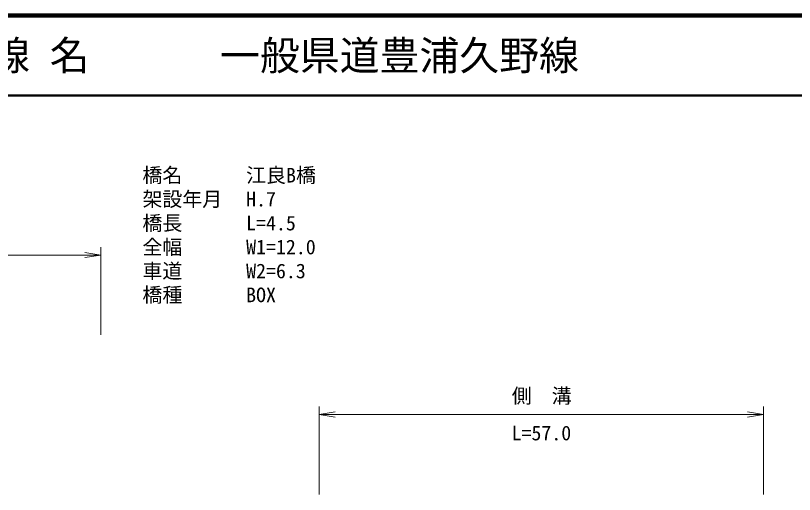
# Model space of a CAD drawing. Units: millimetres at full size, sheet at 1:1000; details may follow other scales. Extents: x 40000 to 680000, y 20000 to 380000.
# Drawn here: x 191090 to 288754, y 320000 to 380000 of the extents above; entities that cross this region are included whole.
import ezdxf
from ezdxf.enums import TextEntityAlignment as Align

# ---------------------------------------------------------------- set-up
doc = ezdxf.new("R2010")
doc.units = ezdxf.units.MM
doc.header["$LTSCALE"] = 1000
for name, color, linetype, lineweight in [('M-STR-HTXT', 7, 'Continuous', 13), ('M-TTL', 2, 'Continuous', 140), ('M-TTL-LINE', 7, 'Continuous', 50)]:
    doc.layers.add(name, color=color, linetype=linetype, lineweight=lineweight)
doc.layers.add('M-TTL-TXT', color=7, linetype='Continuous')
doc.styles.add('ＭＳ ゴシック', font='')
doc.styles.get('ＭＳ ゴシック').set_extended_font_data('MS Gothic')

# ---------------------------------------------------------------- blocks, each defined once
blk = doc.blocks.new('open_arrow')
at = {"color": 0, "linetype": 'Continuous', "lineweight": -2}
blk.add_lwpolyline([(7.5, 1.25), (0, 0), (7.5, -1.25)], dxfattribs=at)

msp = doc.modelspace()

# ---------------------------------------------------------------- linework, layer by layer
at = {"layer": 'M-STR-HTXT'}
for p, q in [((201776, 340000), (201776, 351000)), ((119045, 350000), (201776, 350000)), ((229179, 320000), (229179, 331000)), ((284868, 320000), (284868, 331000)), ((229179, 330000), (284868, 330000))]:
    msp.add_line(p, q, dxfattribs=at)
at = {"layer": 'M-TTL'}
msp.add_line((680000, 380000), (40000, 380000), dxfattribs=at)
at = {"layer": 'M-TTL-LINE'}
msp.add_line((40000, 370000), (680000, 370000), dxfattribs=at)

# ---------------------------------------------------------------- block references
at = {"layer": 'M-STR-HTXT', "xscale": 267, "yscale": 267, "rotation": 180}
for p in [(201776, 350000), (284868, 330000)]:
    msp.add_blockref('open_arrow', p, dxfattribs=at)
at = {"layer": 'M-STR-HTXT', "xscale": 267, "yscale": 267}
msp.add_blockref('open_arrow', (229179, 330000), dxfattribs=at)

# ---------------------------------------------------------------- texts
at = {"layer": 'M-STR-HTXT', "style": 'ＭＳ ゴシック'}
for s, p in [('橋名', (207000, 360000)), ('江良B橋', (220000, 360000)), ('架設年月', (207000, 357000)), ('H.7', (220000, 357000)), ('橋長', (207000, 354000)), ('L=4.5', (220000, 354000)), ('全幅', (207000, 351000)), ('W1=12.0', (220000, 351000)), ('車道', (207000, 348000)), ('W2=6.3', (220000, 348000)), ('橋種', (207000, 345000)), ('BOX', (220000, 345000))]:
    msp.add_text(s, height=1833, dxfattribs=at).set_placement(p, align=Align.MIDDLE_LEFT)
for s, p in [('側\u3000溝', (257064, 330889)), ('L=57.0', (257023, 326227))]:
    msp.add_text(s, height=1833, dxfattribs=at).set_placement(p, align=Align.BOTTOM_CENTER)
at = {"layer": 'M-TTL-TXT', "style": 'ＭＳ ゴシック'}
for s, p in [('路 線 名', (180380, 375000)), ('一般県道豊浦久野線', (216734, 375000))]:
    msp.add_text(s, height=3666, dxfattribs=at).set_placement(p, align=Align.MIDDLE_LEFT)

doc.saveas('drawing.dxf')
